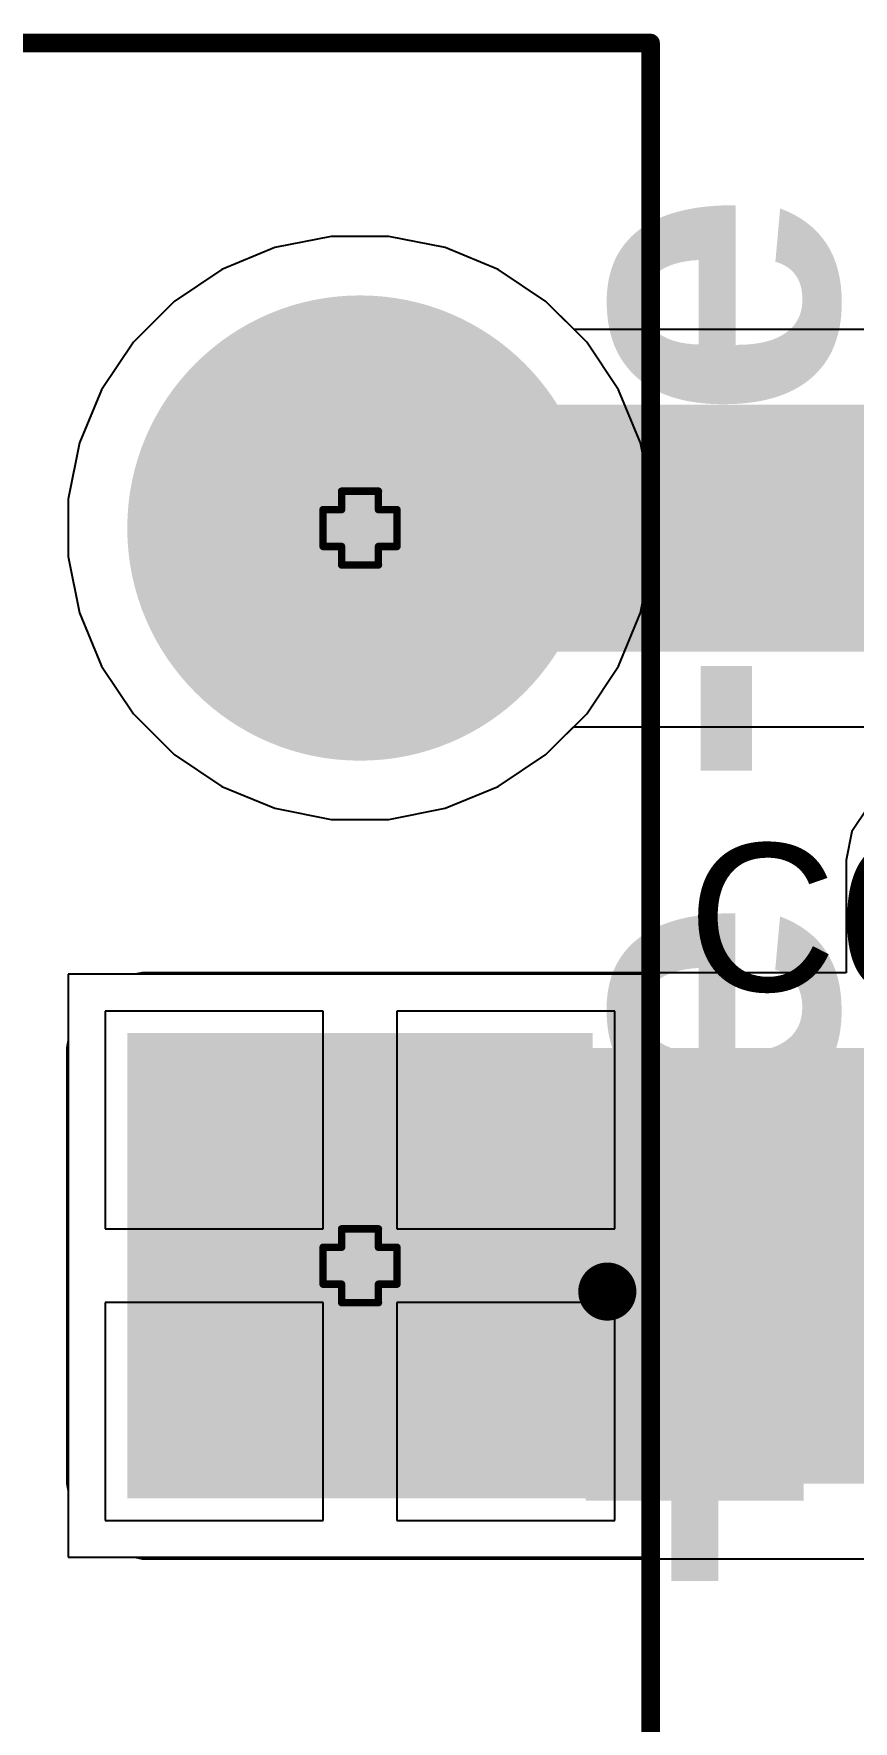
# Model space of a CAD drawing. Header units: inches. Extents: x -3 to 5437, y -3 to 5435.
# Drawn here: x 6.85 to 12.49, y 90.73 to 102.35 of the extents above; entities that cross this region are included whole.
import ezdxf

# ---------------------------------------------------------------- set-up
doc = ezdxf.new("R2010")
doc.units = ezdxf.units.IN
for name, color, linetype in [('Bottom Layer', 5, 'Continuous'), ('Bottom Solder', 6, 'Continuous'), ('Drill Drawing', 1, 'Continuous'), ('GND', 16, 'Continuous'), ('Multi-Layer', 9, 'Continuous'), ('Pad Holes', 156, 'Continuous'), ('PWR', 76, 'Continuous'), ('Top Layer', 1, 'Continuous'), ('Top Overlay', 2, 'Continuous'), ('Top Solder', 216, 'Continuous')]:
    doc.layers.add(name, color=color, linetype=linetype)
doc.styles.add('Arial', font='', dxfattribs={"height": 0.2})
doc.styles.add('Arial_Bold', font='', dxfattribs={"height": 0.2})
doc.styles.get('Arial').set_extended_font_data('Arial')
doc.styles.get('Arial_Bold').set_extended_font_data('Arial', bold=True)

# ---------------------------------------------------------------- blocks, each defined once
blk = doc.blocks.new('TBP01R1_508_02BE_334')
at = {"layer": 'Bottom Layer'}
blk.add_hatch(color=5, dxfattribs=at).paths.add_polyline_path([(-4.04, 1.5), (-1.04, 1.5), (-1.04, -1.5), (-4.04, -1.5)])
h = blk.add_hatch(color=5, dxfattribs=at)
edge = h.paths.add_edge_path()
edge.add_arc((2.54, 0), 1.5, 0, 360)
at = {"layer": 'Bottom Solder'}
blk.add_hatch(color=6, dxfattribs=at).paths.add_polyline_path([(-4.142, 1.602), (-0.938, 1.602), (-0.938, -1.602), (-4.142, -1.602)])
h = blk.add_hatch(color=6, dxfattribs=at)
edge = h.paths.add_edge_path()
edge.add_arc((2.54, 0), 1.602, 0, 360)
at = {"layer": 'GND'}
blk.add_hatch(color=16, dxfattribs=at).paths.add_polyline_path([(-4.04, 1.5), (-1.04, 1.5), (-1.04, -1.5), (-4.04, -1.5)])
h = blk.add_hatch(color=16, dxfattribs=at)
edge = h.paths.add_edge_path()
edge.add_arc((2.54, 0), 1.5, 0, 360)
at = {"layer": 'Multi-Layer'}
blk.add_hatch(color=9, dxfattribs=at).paths.add_polyline_path([(-4.04, 1.5), (-1.04, 1.5), (-1.04, -1.5), (-4.04, -1.5)])
h = blk.add_hatch(color=9, dxfattribs=at)
edge = h.paths.add_edge_path()
edge.add_arc((2.54, 0), 1.5, 0, 360)
at = {"layer": 'Pad Holes'}
h = blk.add_hatch(color=7, dxfattribs=at)
edge = h.paths.add_edge_path()
edge.add_arc((-2.54, 0), 0.85, 0, 360)
h = blk.add_hatch(color=7, dxfattribs=at)
edge = h.paths.add_edge_path()
edge.add_arc((2.54, 0), 0.85, 0, 360)
at = {"layer": 'PWR'}
blk.add_hatch(color=76, dxfattribs=at).paths.add_polyline_path([(-4.04, 1.5), (-1.04, 1.5), (-1.04, -1.5), (-4.04, -1.5)])
h = blk.add_hatch(color=76, dxfattribs=at)
edge = h.paths.add_edge_path()
edge.add_arc((2.54, 0), 1.5, 0, 360)
at = {"layer": 'Top Layer'}
blk.add_hatch(color=1, dxfattribs=at).paths.add_polyline_path([(-4.04, 1.5), (-1.04, 1.5), (-1.04, -1.5), (-4.04, -1.5)])
h = blk.add_hatch(color=1, dxfattribs=at)
edge = h.paths.add_edge_path()
edge.add_arc((2.54, 0), 1.5, 0, 360)
at = {"layer": 'Top Solder'}
blk.add_hatch(color=216, dxfattribs=at).paths.add_polyline_path([(-4.142, 1.602), (-0.938, 1.602), (-0.938, -1.602), (-4.142, -1.602)])
h = blk.add_hatch(color=216, dxfattribs=at)
edge = h.paths.add_edge_path()
edge.add_arc((2.54, 0), 1.602, 0, 360)
at = {"layer": 'Top Overlay'}
for points in [[(5.88, 10, 0.127, 0.127, 0), (5.88, -2, 0.127, 0.127, 0)], [(-5.88, -2, 0.127, 0.127, 0), (5.88, -2, 0.127, 0.127, 0)]]:
    blk.add_lwpolyline(points, format="xyseb", dxfattribs=at)
for points in [[(-2.618, -1.702, 0.2, 0.2, 1), (-2.818, -1.702, 0.2, 0.2, 1)], [(-2.868, -1.702, 0.1, 0.1, 1), (-2.768, -1.702, 0.1, 0.1, 1)], [(-2.668, -1.702, 0.1, 0.1, 1), (-2.568, -1.702, 0.1, 0.1, 1)], [(5.848, -2, 0.0635, 0.0635, 1), (5.912, -2, 0.0635, 0.0635, 1)], [(5.848, -2, 0.0635, 0.0635, 1), (5.912, -2, 0.0635, 0.0635, 1)]]:
    blk.add_lwpolyline(points, format="xyseb", close=True, dxfattribs=at)

msp = doc.modelspace()

# ---------------------------------------------------------------- hatches: boundary and pattern name
at = {"layer": 'Top Layer'}
for points in [[(8.14, 98.095), (13.884, 98.095), (13.884, 99.797), (8.14, 99.797)], [(7.591, 92.367), (15.197, 92.367), (15.197, 95.367), (7.591, 95.367)]]:
    msp.add_hatch(color=1, dxfattribs=at).paths.add_polyline_path(points)

# ---------------------------------------------------------------- linework, layer by layer
at = {"layer": 'Bottom Layer'}
for p, q in [((8.505, 100.878), (8.14, 100.727)), ((8.893, 100.955), (8.505, 100.878)), ((9.289, 100.955), (8.893, 100.955)), ((9.677, 100.878), (9.289, 100.955)), ((10.042, 100.727), (9.677, 100.878)), ((8.14, 100.727), (7.811, 100.507)), ((10.371, 100.507), (10.042, 100.727)), ((7.811, 100.507), (7.531, 100.227)), ((10.651, 100.227), (10.371, 100.507)), ((7.531, 100.227), (7.312, 99.899)), ((10.871, 99.899), (10.651, 100.227)), ((7.312, 99.899), (7.16, 99.533)), ((11.022, 99.533), (10.871, 99.899)), ((7.16, 99.533), (7.083, 99.145)), ((11.099, 99.145), (11.022, 99.533)), ((7.083, 99.145), (7.083, 98.75)), ((11.099, 98.75), (11.099, 99.145)), ((7.083, 98.75), (7.16, 98.362)), ((11.022, 98.362), (11.099, 98.75)), ((7.16, 98.362), (7.312, 97.996)), ((10.871, 97.996), (11.022, 98.362)), ((7.312, 97.996), (7.531, 97.667)), ((10.651, 97.667), (10.871, 97.996)), ((7.531, 97.667), (7.811, 97.388)), ((10.371, 97.388), (10.651, 97.667)), ((7.811, 97.388), (8.14, 97.168)), ((10.042, 97.168), (10.371, 97.388)), ((8.14, 97.168), (8.505, 97.017)), ((9.677, 97.017), (10.042, 97.168)), ((8.505, 97.017), (8.893, 96.939)), ((8.893, 96.939), (9.289, 96.939)), ((9.289, 96.939), (9.677, 97.017)), ((11.099, 95.875), (7.083, 95.875)), ((7.083, 95.875), (7.083, 91.859)), ((11.099, 91.859), (11.099, 95.875)), ((7.083, 91.859), (11.099, 91.859))]:
    msp.add_line(p, q, dxfattribs=at)
at = {"layer": 'Drill Drawing'}
for points in [[(8.964, 99.074, 0.0508, 0.0508, 0), (8.964, 99.201, 0.0508, 0.0508, 0)], [(8.964, 99.201, 0.0508, 0.0508, 0), (9.218, 99.201, 0.0508, 0.0508, 0)], [(9.218, 99.074, 0.0508, 0.0508, 0), (9.218, 99.201, 0.0508, 0.0508, 0)], [(8.837, 98.82, 0.0508, 0.0508, 0), (8.837, 99.074, 0.0508, 0.0508, 0)], [(8.837, 99.074, 0.0508, 0.0508, 0), (8.964, 99.074, 0.0508, 0.0508, 0)], [(9.218, 99.074, 0.0508, 0.0508, 0), (9.345, 99.074, 0.0508, 0.0508, 0)], [(9.345, 98.82, 0.0508, 0.0508, 0), (9.345, 99.074, 0.0508, 0.0508, 0)], [(8.837, 98.82, 0.0508, 0.0508, 0), (8.964, 98.82, 0.0508, 0.0508, 0)], [(8.964, 98.693, 0.0508, 0.0508, 0), (8.964, 98.82, 0.0508, 0.0508, 0)], [(9.218, 98.82, 0.0508, 0.0508, 0), (9.345, 98.82, 0.0508, 0.0508, 0)], [(9.218, 98.693, 0.0508, 0.0508, 0), (9.218, 98.82, 0.0508, 0.0508, 0)], [(8.964, 98.693, 0.0508, 0.0508, 0), (9.218, 98.693, 0.0508, 0.0508, 0)], [(8.964, 93.994, 0.0508, 0.0508, 0), (8.964, 94.121, 0.0508, 0.0508, 0)], [(8.964, 94.121, 0.0508, 0.0508, 0), (9.218, 94.121, 0.0508, 0.0508, 0)], [(9.218, 93.994, 0.0508, 0.0508, 0), (9.218, 94.121, 0.0508, 0.0508, 0)], [(8.837, 93.74, 0.0508, 0.0508, 0), (8.837, 93.994, 0.0508, 0.0508, 0)], [(8.837, 93.994, 0.0508, 0.0508, 0), (8.964, 93.994, 0.0508, 0.0508, 0)], [(9.218, 93.994, 0.0508, 0.0508, 0), (9.345, 93.994, 0.0508, 0.0508, 0)], [(9.345, 93.74, 0.0508, 0.0508, 0), (9.345, 93.994, 0.0508, 0.0508, 0)], [(8.837, 93.74, 0.0508, 0.0508, 0), (8.964, 93.74, 0.0508, 0.0508, 0)], [(8.964, 93.613, 0.0508, 0.0508, 0), (8.964, 93.74, 0.0508, 0.0508, 0)], [(9.218, 93.74, 0.0508, 0.0508, 0), (9.345, 93.74, 0.0508, 0.0508, 0)], [(9.218, 93.613, 0.0508, 0.0508, 0), (9.218, 93.74, 0.0508, 0.0508, 0)], [(8.964, 93.613, 0.0508, 0.0508, 0), (9.218, 93.613, 0.0508, 0.0508, 0)]]:
    msp.add_lwpolyline(points, format="xyseb", dxfattribs=at)
for points in [[(8.951, 99.201, 0.0254, 0.0254, 1), (8.977, 99.201, 0.0254, 0.0254, 1)], [(8.951, 99.201, 0.0254, 0.0254, 1), (8.977, 99.201, 0.0254, 0.0254, 1)], [(9.205, 99.201, 0.0254, 0.0254, 1), (9.231, 99.201, 0.0254, 0.0254, 1)], [(9.205, 99.201, 0.0254, 0.0254, 1), (9.231, 99.201, 0.0254, 0.0254, 1)], [(8.824, 99.074, 0.0254, 0.0254, 1), (8.85, 99.074, 0.0254, 0.0254, 1)], [(8.824, 99.074, 0.0254, 0.0254, 1), (8.85, 99.074, 0.0254, 0.0254, 1)], [(8.951, 99.074, 0.0254, 0.0254, 1), (8.977, 99.074, 0.0254, 0.0254, 1)], [(8.951, 99.074, 0.0254, 0.0254, 1), (8.977, 99.074, 0.0254, 0.0254, 1)], [(9.205, 99.074, 0.0254, 0.0254, 1), (9.231, 99.074, 0.0254, 0.0254, 1)], [(9.205, 99.074, 0.0254, 0.0254, 1), (9.231, 99.074, 0.0254, 0.0254, 1)], [(9.332, 99.074, 0.0254, 0.0254, 1), (9.358, 99.074, 0.0254, 0.0254, 1)], [(9.332, 99.074, 0.0254, 0.0254, 1), (9.358, 99.074, 0.0254, 0.0254, 1)], [(8.824, 98.82, 0.0254, 0.0254, 1), (8.85, 98.82, 0.0254, 0.0254, 1)], [(8.824, 98.82, 0.0254, 0.0254, 1), (8.85, 98.82, 0.0254, 0.0254, 1)], [(8.951, 98.82, 0.0254, 0.0254, 1), (8.977, 98.82, 0.0254, 0.0254, 1)], [(8.951, 98.82, 0.0254, 0.0254, 1), (8.977, 98.82, 0.0254, 0.0254, 1)], [(9.205, 98.82, 0.0254, 0.0254, 1), (9.231, 98.82, 0.0254, 0.0254, 1)], [(9.205, 98.82, 0.0254, 0.0254, 1), (9.231, 98.82, 0.0254, 0.0254, 1)], [(9.332, 98.82, 0.0254, 0.0254, 1), (9.358, 98.82, 0.0254, 0.0254, 1)], [(9.332, 98.82, 0.0254, 0.0254, 1), (9.358, 98.82, 0.0254, 0.0254, 1)], [(8.951, 98.693, 0.0254, 0.0254, 1), (8.977, 98.693, 0.0254, 0.0254, 1)], [(8.951, 98.693, 0.0254, 0.0254, 1), (8.977, 98.693, 0.0254, 0.0254, 1)], [(9.205, 98.693, 0.0254, 0.0254, 1), (9.231, 98.693, 0.0254, 0.0254, 1)], [(9.205, 98.693, 0.0254, 0.0254, 1), (9.231, 98.693, 0.0254, 0.0254, 1)], [(8.951, 94.121, 0.0254, 0.0254, 1), (8.977, 94.121, 0.0254, 0.0254, 1)], [(8.951, 94.121, 0.0254, 0.0254, 1), (8.977, 94.121, 0.0254, 0.0254, 1)], [(9.205, 94.121, 0.0254, 0.0254, 1), (9.231, 94.121, 0.0254, 0.0254, 1)], [(9.205, 94.121, 0.0254, 0.0254, 1), (9.231, 94.121, 0.0254, 0.0254, 1)], [(8.824, 93.994, 0.0254, 0.0254, 1), (8.85, 93.994, 0.0254, 0.0254, 1)], [(8.824, 93.994, 0.0254, 0.0254, 1), (8.85, 93.994, 0.0254, 0.0254, 1)], [(8.951, 93.994, 0.0254, 0.0254, 1), (8.977, 93.994, 0.0254, 0.0254, 1)], [(8.951, 93.994, 0.0254, 0.0254, 1), (8.977, 93.994, 0.0254, 0.0254, 1)], [(9.205, 93.994, 0.0254, 0.0254, 1), (9.231, 93.994, 0.0254, 0.0254, 1)], [(9.205, 93.994, 0.0254, 0.0254, 1), (9.231, 93.994, 0.0254, 0.0254, 1)], [(9.332, 93.994, 0.0254, 0.0254, 1), (9.358, 93.994, 0.0254, 0.0254, 1)], [(9.332, 93.994, 0.0254, 0.0254, 1), (9.358, 93.994, 0.0254, 0.0254, 1)], [(8.824, 93.74, 0.0254, 0.0254, 1), (8.85, 93.74, 0.0254, 0.0254, 1)], [(8.824, 93.74, 0.0254, 0.0254, 1), (8.85, 93.74, 0.0254, 0.0254, 1)], [(8.951, 93.74, 0.0254, 0.0254, 1), (8.977, 93.74, 0.0254, 0.0254, 1)], [(8.951, 93.74, 0.0254, 0.0254, 1), (8.977, 93.74, 0.0254, 0.0254, 1)], [(9.205, 93.74, 0.0254, 0.0254, 1), (9.231, 93.74, 0.0254, 0.0254, 1)], [(9.205, 93.74, 0.0254, 0.0254, 1), (9.231, 93.74, 0.0254, 0.0254, 1)], [(9.332, 93.74, 0.0254, 0.0254, 1), (9.358, 93.74, 0.0254, 0.0254, 1)], [(9.332, 93.74, 0.0254, 0.0254, 1), (9.358, 93.74, 0.0254, 0.0254, 1)], [(8.951, 93.613, 0.0254, 0.0254, 1), (8.977, 93.613, 0.0254, 0.0254, 1)], [(8.951, 93.613, 0.0254, 0.0254, 1), (8.977, 93.613, 0.0254, 0.0254, 1)], [(9.205, 93.613, 0.0254, 0.0254, 1), (9.231, 93.613, 0.0254, 0.0254, 1)], [(9.205, 93.613, 0.0254, 0.0254, 1), (9.231, 93.613, 0.0254, 0.0254, 1)]]:
    msp.add_lwpolyline(points, format="xyseb", close=True, dxfattribs=at)
at = {"layer": 'GND'}
for p, q in [((8.505, 100.878), (8.14, 100.727)), ((8.893, 100.955), (8.505, 100.878)), ((9.289, 100.955), (8.893, 100.955)), ((9.677, 100.878), (9.289, 100.955)), ((10.042, 100.727), (9.677, 100.878)), ((8.14, 100.727), (7.811, 100.507)), ((10.371, 100.507), (10.042, 100.727)), ((7.811, 100.507), (7.531, 100.227)), ((10.651, 100.227), (10.371, 100.507)), ((7.531, 100.227), (7.312, 99.899)), ((10.871, 99.899), (10.651, 100.227)), ((7.312, 99.899), (7.16, 99.533)), ((11.022, 99.533), (10.871, 99.899)), ((7.16, 99.533), (7.083, 99.145)), ((11.099, 99.145), (11.022, 99.533)), ((7.083, 99.145), (7.083, 98.75)), ((11.099, 98.75), (11.099, 99.145)), ((7.083, 98.75), (7.16, 98.362)), ((11.022, 98.362), (11.099, 98.75)), ((7.16, 98.362), (7.312, 97.996)), ((10.871, 97.996), (11.022, 98.362)), ((7.312, 97.996), (7.531, 97.667)), ((10.651, 97.667), (10.871, 97.996)), ((7.531, 97.667), (7.811, 97.388)), ((10.371, 97.388), (10.651, 97.667)), ((7.811, 97.388), (8.14, 97.168)), ((10.042, 97.168), (10.371, 97.388)), ((8.14, 97.168), (8.505, 97.017)), ((9.677, 97.017), (10.042, 97.168)), ((8.505, 97.017), (8.893, 96.939)), ((8.893, 96.939), (9.289, 96.939)), ((9.289, 96.939), (9.677, 97.017)), ((11.099, 95.875), (7.083, 95.875)), ((7.083, 95.875), (7.083, 91.859)), ((11.099, 91.859), (11.099, 95.875)), ((7.083, 91.859), (11.099, 91.859))]:
    msp.add_line(p, q, dxfattribs=at)
at = {"layer": 'PWR'}
for p, q in [((8.505, 100.878), (8.14, 100.727)), ((8.893, 100.955), (8.505, 100.878)), ((9.289, 100.955), (8.893, 100.955)), ((9.677, 100.878), (9.289, 100.955)), ((10.042, 100.727), (9.677, 100.878)), ((8.14, 100.727), (7.811, 100.507)), ((10.371, 100.507), (10.042, 100.727)), ((7.811, 100.507), (7.531, 100.227)), ((10.651, 100.227), (10.371, 100.507)), ((7.531, 100.227), (7.312, 99.899)), ((10.871, 99.899), (10.651, 100.227)), ((7.312, 99.899), (7.16, 99.533)), ((11.022, 99.533), (10.871, 99.899)), ((7.16, 99.533), (7.083, 99.145)), ((11.099, 99.145), (11.022, 99.533)), ((7.083, 99.145), (7.083, 98.75)), ((11.099, 98.75), (11.099, 99.145)), ((7.083, 98.75), (7.16, 98.362)), ((11.022, 98.362), (11.099, 98.75)), ((7.16, 98.362), (7.312, 97.996)), ((10.871, 97.996), (11.022, 98.362)), ((7.312, 97.996), (7.531, 97.667)), ((10.651, 97.667), (10.871, 97.996)), ((7.531, 97.667), (7.811, 97.388)), ((10.371, 97.388), (10.651, 97.667)), ((7.811, 97.388), (8.14, 97.168)), ((10.042, 97.168), (10.371, 97.388)), ((8.14, 97.168), (8.505, 97.017)), ((9.677, 97.017), (10.042, 97.168)), ((8.505, 97.017), (8.893, 96.939)), ((8.893, 96.939), (9.289, 96.939)), ((9.289, 96.939), (9.677, 97.017)), ((8.837, 95.621), (7.337, 95.621)), ((7.337, 95.621), (7.337, 94.121)), ((8.837, 94.121), (8.837, 95.621)), ((10.845, 95.621), (9.345, 95.621)), ((9.345, 95.621), (9.345, 94.121)), ((10.845, 94.121), (10.845, 95.621)), ((7.337, 94.121), (8.837, 94.121)), ((9.345, 94.121), (10.845, 94.121)), ((8.837, 93.613), (7.337, 93.613)), ((7.337, 93.613), (7.337, 92.113)), ((8.837, 92.113), (8.837, 93.613)), ((10.845, 93.613), (9.345, 93.613)), ((9.345, 93.613), (9.345, 92.113)), ((10.845, 92.113), (10.845, 93.613)), ((7.337, 92.113), (8.837, 92.113)), ((9.345, 92.113), (10.845, 92.113))]:
    msp.add_line(p, q, dxfattribs=at)
at = {"layer": 'Top Layer'}
for p, q in [((8.505, 100.878), (8.14, 100.727)), ((8.893, 100.955), (8.505, 100.878)), ((9.289, 100.955), (8.893, 100.955)), ((9.677, 100.878), (9.289, 100.955)), ((10.042, 100.727), (9.677, 100.878)), ((8.14, 100.727), (7.811, 100.507)), ((10.371, 100.507), (10.042, 100.727)), ((7.811, 100.507), (7.531, 100.227)), ((10.564, 100.315), (10.371, 100.507)), ((13.884, 100.315), (10.564, 100.315)), ((7.531, 100.227), (7.312, 99.899)), ((7.312, 99.899), (7.16, 99.533)), ((7.16, 99.533), (7.083, 99.145)), ((7.083, 99.145), (7.083, 98.75)), ((7.083, 98.75), (7.16, 98.362)), ((7.16, 98.362), (7.312, 97.996)), ((7.312, 97.996), (7.531, 97.667)), ((7.531, 97.667), (7.811, 97.388)), ((10.371, 97.388), (10.56, 97.577)), ((10.56, 97.577), (13.884, 97.577)), ((7.811, 97.388), (8.14, 97.168)), ((10.042, 97.168), (10.371, 97.388)), ((8.14, 97.168), (8.505, 97.017)), ((9.677, 97.017), (10.042, 97.168)), ((8.505, 97.017), (8.893, 96.939)), ((8.893, 96.939), (9.289, 96.939)), ((9.289, 96.939), (9.677, 97.017)), ((12.588, 97.026), (12.475, 96.858)), ((12.475, 96.858), (12.436, 96.66)), ((12.436, 96.66), (12.436, 95.885)), ((7.541, 95.875), (7.083, 95.875)), ((7.083, 95.875), (7.083, 95.417)), ((7.591, 95.885), (7.541, 95.875)), ((12.436, 95.885), (7.591, 95.885)), ((7.083, 95.417), (7.073, 95.367)), ((7.073, 95.367), (7.073, 92.367)), ((7.073, 92.367), (7.083, 92.317)), ((7.083, 92.317), (7.083, 91.859)), ((7.083, 91.859), (7.541, 91.859)), ((7.541, 91.859), (7.591, 91.849)), ((7.591, 91.849), (15.197, 91.849))]:
    msp.add_line(p, q, dxfattribs=at)

# ---------------------------------------------------------------- block references
at = {"rotation": 90}
msp.add_blockref('TBP01R1_508_02BE_334', (9.091, 96.407), dxfattribs=at)

# ---------------------------------------------------------------- texts
at = {"layer": 'Top Overlay', "style": 'Arial_Bold'}
for s, p in [('-ve', (12.378, 97.165)), ('+ve', (12.377, 91.577))]:
    msp.add_text(s, height=2.032, rotation=90, dxfattribs=at).set_placement(p)
at = {"layer": 'Top Overlay', "style": 'Arial'}
msp.add_text('C66', height=1.016, dxfattribs=at).set_placement((11.346, 95.758))

doc.saveas('drawing.dxf')
